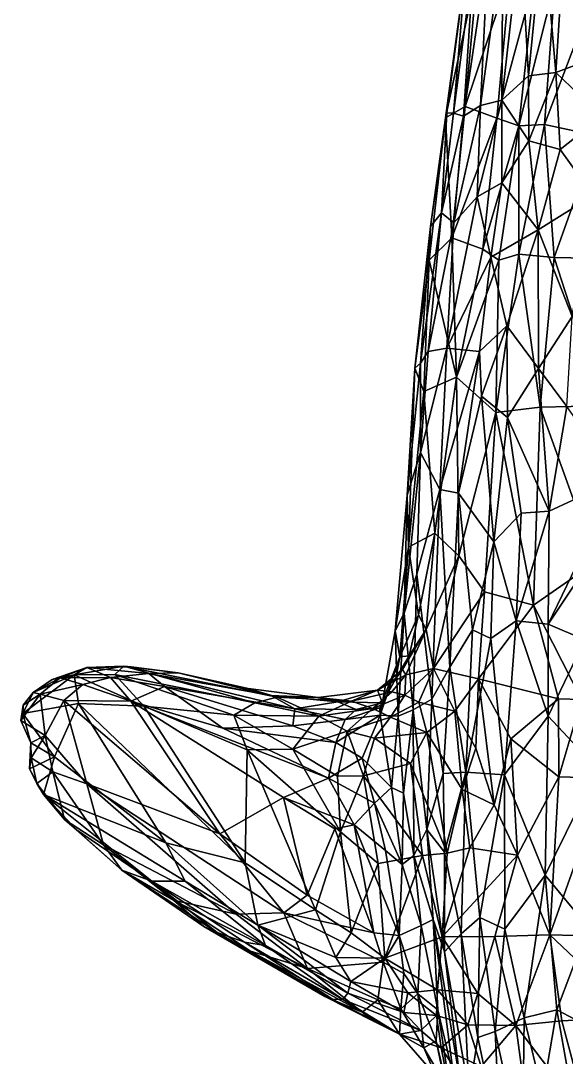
# Model space of a CAD drawing. Extents: x -2.24 to 2.24, y -3.24 to 6.35.
# Drawn here: x -2.24 to -0.472, y -1.257 to 2.1 of the extents above; entities that cross this region are included whole.
import ezdxf

# ---------------------------------------------------------------- set-up
doc = ezdxf.new("R2010")
doc.units = 0
doc.layers.add('ORCA$LWO', color=1, linetype='CONTINUOUS')

msp = doc.modelspace()

# ---------------------------------------------------------------- linework, layer by layer
at = {"layer": 'ORCA$LWO'}
for points in [[(-0.5056, 1.932, 0.8263), (-0.4744, 2.4284, 0.7435), (-0.5473, 2.4068, 0.648)], [(-0.5056, 1.932, 0.8263), (-0.3681, 1.9847, 0.9407), (-0.4744, 2.4284, 0.7435)], [(-0.3681, 1.9847, 0.9407), (-0.3463, 2.4472, 0.8432), (-0.4744, 2.4284, 0.7435)], [(-0.5951, 1.9221, 0.7019), (-0.5473, 2.4068, 0.648), (-0.6201, 2.381, 0.5382)], [(-0.5951, 1.9221, 0.7019), (-0.5056, 1.932, 0.8263), (-0.5473, 2.4068, 0.648)], [(-0.7501, 1.8259, 0.4535), (-0.6778, 2.3566, 0.4425), (-0.7256, 2.334, 0.3283)], [(-0.7501, 1.8259, 0.4535), (-0.6815, 1.8426, 0.5835), (-0.6778, 2.3566, 0.4425)], [(-0.6815, 1.8426, 0.5835), (-0.6201, 2.381, 0.5382), (-0.6778, 2.3566, 0.4425)], [(-0.6815, 1.8426, 0.5835), (-0.5951, 1.9221, 0.7019), (-0.6201, 2.381, 0.5382)], [(-0.805, 1.7906, 0.3069), (-0.7256, 2.334, 0.3283), (-0.7712, 2.312, 0.1791)], [(-0.805, 1.7906, 0.3069), (-0.7501, 1.8259, 0.4535), (-0.7256, 2.334, 0.3283)], [(-0.8641, 1.786, -0.1714), (-0.7954, 2.289, -0.1548), (-0.7585, 2.274, -0.2833)], [(-0.8641, 1.786, -0.1714), (-0.8596, 1.8019, 0.007), (-0.7954, 2.289, -0.1548)], [(-0.8596, 1.8019, 0.007), (-0.7959, 2.2969, 0.002), (-0.7954, 2.289, -0.1548)], [(-0.8596, 1.8019, 0.007), (-0.8379, 1.8012, 0.1647), (-0.7959, 2.2969, 0.002)], [(-0.8379, 1.8012, 0.1647), (-0.7712, 2.312, 0.1791), (-0.7959, 2.2969, 0.002)], [(-0.8379, 1.8012, 0.1647), (-0.805, 1.7906, 0.3069), (-0.7712, 2.312, 0.1791)], [(-0.7997, 1.8229, -0.3179), (-0.8641, 1.786, -0.1714), (-0.7585, 2.274, -0.2833)], [(-0.7997, 1.8229, -0.3179), (-0.7585, 2.274, -0.2833), (-0.6525, 2.2596, -0.4247)], [(-0.6967, 1.7841, -0.4506), (-0.7997, 1.8229, -0.3179), (-0.6525, 2.2596, -0.4247)], [(-0.6967, 1.7841, -0.4506), (-0.6525, 2.2596, -0.4247), (-0.5737, 2.2387, -0.5211)], [(-0.6259, 1.7599, -0.551), (-0.6967, 1.7841, -0.4506), (-0.5737, 2.2387, -0.5211)], [(-0.6259, 1.7599, -0.551), (-0.5737, 2.2387, -0.5211), (-0.508, 2.2274, -0.5916)], [(-0.5427, 1.7644, -0.6303), (-0.6259, 1.7599, -0.551), (-0.508, 2.2274, -0.5916)], [(-0.5427, 1.7644, -0.6303), (-0.508, 2.2274, -0.5916), (-0.3701, 2.2209, -0.6656)], [(-0.3705, 1.7274, -0.6972), (-0.5427, 1.7644, -0.6303), (-0.3701, 2.2209, -0.6656)], [(-0.3681, 1.9847, 0.9407), (-0.5056, 1.932, 0.8263), (-0.3573, 1.7896, 0.9823)], [(-0.5951, 1.9221, 0.7019), (-0.6815, 1.8426, 0.5835), (-0.5936, 1.7114, 0.751)], [(-0.5056, 1.932, 0.8263), (-0.5951, 1.9221, 0.7019), (-0.5936, 1.7114, 0.751)], [(-0.5936, 1.7114, 0.751), (-0.4915, 1.6829, 0.8838), (-0.5056, 1.932, 0.8263)], [(-0.5056, 1.932, 0.8263), (-0.4915, 1.6829, 0.8838), (-0.3573, 1.7896, 0.9823)], [(-0.8641, 1.786, -0.1714), (-0.7997, 1.8229, -0.3179), (-0.8427, 1.3965, -0.3339)], [(-0.7997, 1.8229, -0.3179), (-0.6967, 1.7841, -0.4506), (-0.8427, 1.3965, -0.3339)], [(-0.7501, 1.8259, 0.4535), (-0.805, 1.7906, 0.3069), (-0.8361, 1.4454, 0.3661)], [(-0.8361, 1.4454, 0.3661), (-0.7604, 1.5303, 0.5191), (-0.7501, 1.8259, 0.4535)], [(-0.7501, 1.8259, 0.4535), (-0.7604, 1.5303, 0.5191), (-0.6815, 1.8426, 0.5835)], [(-0.6815, 1.8426, 0.5835), (-0.7604, 1.5303, 0.5191), (-0.6813, 1.5753, 0.643)], [(-0.6813, 1.5753, 0.643), (-0.5936, 1.7114, 0.751), (-0.6815, 1.8426, 0.5835)], [(-0.9121, 1.4338, -0.0182), (-0.8641, 1.786, -0.1714), (-0.9161, 1.3247, -0.1846)], [(-0.8641, 1.786, -0.1714), (-0.8427, 1.3965, -0.3339), (-0.9161, 1.3247, -0.1846)], [(-0.8596, 1.8019, 0.007), (-0.8641, 1.786, -0.1714), (-0.9121, 1.4338, -0.0182)], [(-0.9121, 1.4338, -0.0182), (-0.876, 1.4775, 0.1738), (-0.8596, 1.8019, 0.007)], [(-0.8379, 1.8012, 0.1647), (-0.8596, 1.8019, 0.007), (-0.876, 1.4775, 0.1738)], [(-0.805, 1.7906, 0.3069), (-0.8379, 1.8012, 0.1647), (-0.876, 1.4775, 0.1738)], [(-0.805, 1.7906, 0.3069), (-0.876, 1.4775, 0.1738), (-0.8361, 1.4454, 0.3661)], [(-0.6967, 1.7841, -0.4506), (-0.7429, 1.3604, -0.4609), (-0.8427, 1.3965, -0.3339)], [(-0.6967, 1.7841, -0.4506), (-0.6259, 1.7599, -0.551), (-0.7429, 1.3604, -0.4609)], [(-0.3573, 1.7896, 0.9823), (-0.4915, 1.6829, 0.8838), (-0.3847, 1.5345, 0.9913)], [(-0.6908, 1.3247, -0.533), (-0.7429, 1.3604, -0.4609), (-0.6259, 1.7599, -0.551)], [(-0.6258, 1.3444, -0.6012), (-0.6908, 1.3247, -0.533), (-0.6259, 1.7599, -0.551)], [(-0.6259, 1.7599, -0.551), (-0.5427, 1.7644, -0.6303), (-0.6258, 1.3444, -0.6012)], [(-0.5117, 1.3328, -0.6732), (-0.6258, 1.3444, -0.6012), (-0.5427, 1.7644, -0.6303)], [(-0.3705, 1.7274, -0.6972), (-0.5117, 1.3328, -0.6732), (-0.5427, 1.7644, -0.6303)], [(-0.4029, 1.3315, -0.7083), (-0.5117, 1.3328, -0.6732), (-0.3705, 1.7274, -0.6972)], [(-0.5936, 1.7114, 0.751), (-0.6813, 1.5753, 0.643), (-0.5635, 1.4225, 0.8215)], [(-0.5635, 1.4225, 0.8215), (-0.4915, 1.6829, 0.8838), (-0.5936, 1.7114, 0.751)], [(-0.4915, 1.6829, 0.8838), (-0.5635, 1.4225, 0.8215), (-0.3847, 1.5345, 0.9913)], [(-0.7604, 1.5303, 0.5191), (-0.7163, 1.3344, 0.626), (-0.6813, 1.5753, 0.643)], [(-0.6813, 1.5753, 0.643), (-0.7163, 1.3344, 0.626), (-0.5635, 1.4225, 0.8215)], [(-0.7163, 1.3344, 0.626), (-0.7604, 1.5303, 0.5191), (-0.8591, 1.0393, 0.4086)], [(-0.7604, 1.5303, 0.5191), (-0.8361, 1.4454, 0.3661), (-0.8591, 1.0393, 0.4086)], [(-0.3847, 1.5345, 0.9913), (-0.5635, 1.4225, 0.8215), (-0.4529, 1.1419, 0.9686)], [(-0.9447, 0.9916, 0.1007), (-0.9201, 1.0285, 0.2404), (-0.876, 1.4775, 0.1738)], [(-0.876, 1.4775, 0.1738), (-0.9121, 1.4338, -0.0182), (-0.9447, 0.9916, 0.1007)], [(-0.9201, 1.0285, 0.2404), (-0.8361, 1.4454, 0.3661), (-0.876, 1.4775, 0.1738)], [(-0.9201, 1.0285, 0.2404), (-0.8591, 1.0393, 0.4086), (-0.8361, 1.4454, 0.3661)], [(-0.9121, 1.4338, -0.0182), (-0.9161, 1.3247, -0.1846), (-0.9628, 0.9745, -0.0634)], [(-0.9628, 0.9745, -0.0634), (-0.9447, 0.9916, 0.1007), (-0.9121, 1.4338, -0.0182)], [(-0.5635, 1.4225, 0.8215), (-0.7163, 1.3344, 0.626), (-0.6645, 1.1116, 0.7417)], [(-0.5635, 1.4225, 0.8215), (-0.6645, 1.1116, 0.7417), (-0.5626, 0.9737, 0.8875)], [(-0.4529, 1.1419, 0.9686), (-0.5635, 1.4225, 0.8215), (-0.5626, 0.9737, 0.8875)], [(-0.9161, 1.3247, -0.1846), (-0.8427, 1.3965, -0.3339), (-0.828, 0.9452, -0.3979)], [(-0.8427, 1.3965, -0.3339), (-0.7429, 1.3604, -0.4609), (-0.828, 0.9452, -0.3979)], [(-0.7429, 1.3604, -0.4609), (-0.6908, 1.3247, -0.533), (-0.828, 0.9452, -0.3979)], [(-0.5566, 0.8482, -0.6658), (-0.7004, 0.8316, -0.5582), (-0.6258, 1.3444, -0.6012)], [(-0.6908, 1.3247, -0.533), (-0.6258, 1.3444, -0.6012), (-0.7004, 0.8316, -0.5582)], [(-0.6258, 1.3444, -0.6012), (-0.5117, 1.3328, -0.6732), (-0.5566, 0.8482, -0.6658)], [(-0.9337, 0.8996, -0.2327), (-0.9628, 0.9745, -0.0634), (-0.9161, 1.3247, -0.1846)], [(-0.9161, 1.3247, -0.1846), (-0.828, 0.9452, -0.3979), (-0.9337, 0.8996, -0.2327)], [(-0.7163, 1.3344, 0.626), (-0.8591, 1.0393, 0.4086), (-0.7531, 1.0293, 0.6248)], [(-0.7004, 0.8316, -0.5582), (-0.828, 0.9452, -0.3979), (-0.6908, 1.3247, -0.533)], [(-0.6645, 1.1116, 0.7417), (-0.7163, 1.3344, 0.626), (-0.7531, 1.0293, 0.6248)], [(-0.5566, 0.8482, -0.6658), (-0.5117, 1.3328, -0.6732), (-0.3563, 0.8534, -0.7297)], [(-0.5117, 1.3328, -0.6732), (-0.4029, 1.3315, -0.7083), (-0.3563, 0.8534, -0.7297)], [(-0.4529, 1.1419, 0.9686), (-0.5626, 0.9737, 0.8875), (-0.4699, 0.8502, 0.9853)], [(-0.6645, 1.1116, 0.7417), (-0.7531, 1.0293, 0.6248), (-0.7474, 0.8838, 0.6701)], [(-0.7474, 0.8838, 0.6701), (-0.6627, 0.8149, 0.8057), (-0.6645, 1.1116, 0.7417)], [(-0.6627, 0.8149, 0.8057), (-0.5626, 0.9737, 0.8875), (-0.6645, 1.1116, 0.7417)], [(-0.9201, 1.0285, 0.2404), (-0.9447, 0.9916, 0.1007), (-0.9442, 0.7016, 0.2129)], [(-0.8591, 1.0393, 0.4086), (-0.9442, 0.7016, 0.2129), (-0.8821, 0.5818, 0.4333)], [(-0.8591, 1.0393, 0.4086), (-0.9201, 1.0285, 0.2404), (-0.9442, 0.7016, 0.2129)], [(-0.8591, 1.0393, 0.4086), (-0.8821, 0.5818, 0.4333), (-0.7531, 1.0293, 0.6248)], [(-0.8821, 0.5818, 0.4333), (-0.8219, 0.5695, 0.5709), (-0.7531, 1.0293, 0.6248)], [(-0.7531, 1.0293, 0.6248), (-0.8219, 0.5695, 0.5709), (-0.7474, 0.8838, 0.6701)], [(-0.9883, 0.5636, 0.0062), (-0.9442, 0.7016, 0.2129), (-0.9447, 0.9916, 0.1007)], [(-0.9447, 0.9916, 0.1007), (-0.9628, 0.9745, -0.0634), (-0.9883, 0.5636, 0.0062)], [(-0.9831, 0.3946, -0.2095), (-0.9883, 0.5636, 0.0062), (-0.9628, 0.9745, -0.0634)], [(-0.9628, 0.9745, -0.0634), (-0.9337, 0.8996, -0.2327), (-0.9831, 0.3946, -0.2095)], [(-0.5626, 0.9737, 0.8875), (-0.6627, 0.8149, 0.8057), (-0.5271, 0.5114, 0.9761)], [(-0.4699, 0.8502, 0.9853), (-0.5626, 0.9737, 0.8875), (-0.5271, 0.5114, 0.9761)], [(-0.9337, 0.8996, -0.2327), (-0.828, 0.9452, -0.3979), (-0.8982, 0.4407, -0.3614)], [(-0.8208, 0.3674, -0.4655), (-0.8982, 0.4407, -0.3614), (-0.828, 0.9452, -0.3979)], [(-0.828, 0.9452, -0.3979), (-0.7004, 0.8316, -0.5582), (-0.8208, 0.3674, -0.4655)], [(-0.9831, 0.3946, -0.2095), (-0.9337, 0.8996, -0.2327), (-0.8982, 0.4407, -0.3614)], [(-0.8219, 0.5695, 0.5709), (-0.707, 0.4125, 0.778), (-0.7474, 0.8838, 0.6701)], [(-0.707, 0.4125, 0.778), (-0.6627, 0.8149, 0.8057), (-0.7474, 0.8838, 0.6701)], [(-0.7004, 0.8316, -0.5582), (-0.5566, 0.8482, -0.6658), (-0.5788, 0.2073, -0.6663)], [(-0.5788, 0.2073, -0.6663), (-0.5566, 0.8482, -0.6658), (-0.3766, 0.3473, -0.7276)], [(-0.5566, 0.8482, -0.6658), (-0.3563, 0.8534, -0.7297), (-0.3766, 0.3473, -0.7276)], [(-0.4699, 0.8502, 0.9853), (-0.5271, 0.5114, 0.9761), (-0.3043, 0.6153, 1.1445)], [(-0.8208, 0.3674, -0.4655), (-0.7004, 0.8316, -0.5582), (-0.7367, 0.2505, -0.5726)], [(-0.7004, 0.8316, -0.5582), (-0.5788, 0.2073, -0.6663), (-0.7367, 0.2505, -0.5726)], [(-0.707, 0.4125, 0.778), (-0.6179, 0.5056, 0.8842), (-0.6627, 0.8149, 0.8057)], [(-0.6179, 0.5056, 0.8842), (-0.5271, 0.5114, 0.9761), (-0.6627, 0.8149, 0.8057)], [(-0.9442, 0.7016, 0.2129), (-0.9883, 0.5636, 0.0062), (-0.9977, 0.1813, 0.0643)], [(-0.9977, 0.1813, 0.0643), (-0.9562, 0.3075, 0.2451), (-0.9442, 0.7016, 0.2129)], [(-0.9442, 0.7016, 0.2129), (-0.9562, 0.3075, 0.2451), (-0.8821, 0.5818, 0.4333)], [(-0.3043, 0.6153, 1.1445), (-0.5271, 0.5114, 0.9761), (-0.5311, 0.1456, 0.969)], [(-0.3043, 0.6153, 1.1445), (-0.5311, 0.1456, 0.969), (-0.3075, 0.4805, 1.1487)], [(-0.8821, 0.5818, 0.4333), (-0.9562, 0.3075, 0.2451), (-0.9082, -0.0972, 0.3567)], [(-0.9082, -0.0972, 0.3567), (-0.8495, 0.0068, 0.5175), (-0.8821, 0.5818, 0.4333)], [(-0.8495, 0.0068, 0.5175), (-0.8219, 0.5695, 0.5709), (-0.8821, 0.5818, 0.4333)], [(-0.9883, 0.5636, 0.0062), (-0.9831, 0.3946, -0.2095), (-1.0262, 0.1238, -0.1444)], [(-0.9977, 0.1813, 0.0643), (-0.9883, 0.5636, 0.0062), (-1.0262, 0.1238, -0.1444)], [(-0.8495, 0.0068, 0.5175), (-0.7766, 0.1271, 0.6755), (-0.8219, 0.5695, 0.5709)], [(-0.7766, 0.1271, 0.6755), (-0.707, 0.4125, 0.778), (-0.8219, 0.5695, 0.5709)], [(-0.6179, 0.5056, 0.8842), (-0.707, 0.4125, 0.778), (-0.6349, 0.1562, 0.8706)], [(-0.5271, 0.5114, 0.9761), (-0.6179, 0.5056, 0.8842), (-0.6349, 0.1562, 0.8706)], [(-0.5271, 0.5114, 0.9761), (-0.6349, 0.1562, 0.8706), (-0.5311, 0.1456, 0.969)], [(-0.4122, 0.0949, 1.0536), (-0.3075, 0.4805, 1.1487), (-0.5311, 0.1456, 0.969)], [(-0.8982, 0.4407, -0.3614), (-0.9509, 0.1759, -0.3321), (-0.9831, 0.3946, -0.2095)], [(-0.9264, 0.1284, -0.4219), (-0.9509, 0.1759, -0.3321), (-0.8982, 0.4407, -0.3614)], [(-0.8208, 0.3674, -0.4655), (-0.9264, 0.1284, -0.4219), (-0.8982, 0.4407, -0.3614)], [(-0.7766, 0.1271, 0.6755), (-0.7164, 0.0988, 0.7663), (-0.707, 0.4125, 0.778)], [(-0.6349, 0.1562, 0.8706), (-0.707, 0.4125, 0.778), (-0.7164, 0.0988, 0.7663)], [(-0.9831, 0.3946, -0.2095), (-1.0111, 0.0395, -0.2998), (-1.0262, 0.1238, -0.1444)], [(-0.9509, 0.1759, -0.3321), (-1.0111, 0.0395, -0.2998), (-0.9831, 0.3946, -0.2095)], [(-0.9264, 0.1284, -0.4219), (-0.8208, 0.3674, -0.4655), (-0.9021, 0.0024, -0.588)], [(-0.8208, 0.3674, -0.4655), (-0.7367, 0.2505, -0.5726), (-0.9021, 0.0024, -0.588)], [(-0.3766, 0.3473, -0.7276), (-0.4229, -0.0979, -0.7516), (-0.5788, 0.2073, -0.6663)], [(-0.9688, -0.1319, 0.1318), (-0.9562, 0.3075, 0.2451), (-0.9977, 0.1813, 0.0643)], [(-0.9562, 0.3075, 0.2451), (-0.9688, -0.1319, 0.1318), (-0.9082, -0.0972, 0.3567)], [(-0.7367, 0.2505, -0.5726), (-0.7569, -0.0317, -0.6466), (-0.9021, 0.0024, -0.588)], [(-0.7569, -0.0317, -0.6466), (-0.7367, 0.2505, -0.5726), (-0.5788, 0.2073, -0.6663)], [(-0.5788, 0.2073, -0.6663), (-0.497, -0.0962, -0.7283), (-0.7569, -0.0317, -0.6466)], [(-0.4229, -0.0979, -0.7516), (-0.497, -0.0962, -0.7283), (-0.5788, 0.2073, -0.6663)], [(-1.0165, -0.1519, -0.1704), (-0.9977, 0.1813, 0.0643), (-1.0262, 0.1238, -0.1444)], [(-0.9977, 0.1813, 0.0643), (-1.0165, -0.1519, -0.1704), (-0.9688, -0.1319, 0.1318)], [(-1.0111, 0.0395, -0.2998), (-0.9509, 0.1759, -0.3321), (-0.9808, 0.0427, -0.3617)], [(-0.9808, 0.0427, -0.3617), (-0.9509, 0.1759, -0.3321), (-0.9264, 0.1284, -0.4219)], [(-0.6349, 0.1562, 0.8706), (-0.7164, 0.0988, 0.7663), (-0.6724, -0.3422, 0.7402)], [(-0.5306, -0.1527, 0.9146), (-0.6349, 0.1562, 0.8706), (-0.6724, -0.3422, 0.7402)], [(-0.5311, 0.1456, 0.969), (-0.6349, 0.1562, 0.8706), (-0.5306, -0.1527, 0.9146)], [(-0.4122, 0.0949, 1.0536), (-0.5311, 0.1456, 0.969), (-0.5306, -0.1527, 0.9146)], [(-1.0165, -0.1519, -0.1704), (-1.0262, 0.1238, -0.1444), (-1.0749, -0.1496, -0.2948)], [(-1.0749, -0.1496, -0.2948), (-1.0262, 0.1238, -0.1444), (-1.0111, 0.0395, -0.2998)], [(-0.9808, 0.0427, -0.3617), (-0.9264, 0.1284, -0.4219), (-1.0024, -0.0015, -0.4122)], [(-1.0024, -0.0015, -0.4122), (-0.9264, 0.1284, -0.4219), (-0.9918, -0.0182, -0.485)], [(-0.9021, 0.0024, -0.588), (-0.9918, -0.0182, -0.485), (-0.9264, 0.1284, -0.4219)], [(-0.7766, 0.1271, 0.6755), (-0.8495, 0.0068, 0.5175), (-0.7979, -0.3339, 0.5422)], [(-0.7164, 0.0988, 0.7663), (-0.7766, 0.1271, 0.6755), (-0.7979, -0.3339, 0.5422)], [(-0.7979, -0.3339, 0.5422), (-0.6724, -0.3422, 0.7402), (-0.7164, 0.0988, 0.7663)], [(-0.3709, -0.3228, 1.0088), (-0.4122, 0.0949, 1.0536), (-0.5306, -0.1527, 0.9146)], [(-1.0111, 0.0395, -0.2998), (-1.025, -0.0299, -0.3753), (-1.0759, -0.1257, -0.3541)], [(-1.0111, 0.0395, -0.2998), (-1.0759, -0.1257, -0.3541), (-1.0749, -0.1496, -0.2948)], [(-0.9808, 0.0427, -0.3617), (-1.0024, -0.0015, -0.4122), (-1.025, -0.0299, -0.3753)], [(-0.9808, 0.0427, -0.3617), (-1.025, -0.0299, -0.3753), (-1.0111, 0.0395, -0.2998)], [(-2.1128, -0.0283, -0.7675), (-2.0263, 0.0052, -0.7305), (-2.1378, -0.0337, -0.7998)], [(-2.1378, -0.0337, -0.7998), (-2.0263, 0.0052, -0.7305), (-2.0667, -0.0183, -0.7812)], [(-2.1128, -0.0283, -0.7675), (-1.9494, -0.0267, -0.6772), (-2.0263, 0.0052, -0.7305)], [(-2.0263, 0.0052, -0.7305), (-1.9065, 0.0093, -0.7116), (-2.0667, -0.0183, -0.7812)], [(-1.9065, 0.0093, -0.7116), (-1.9352, -0.0178, -0.7451), (-2.0667, -0.0183, -0.7812)], [(-1.9065, 0.0093, -0.7116), (-2.0263, 0.0052, -0.7305), (-1.8825, 0.0078, -0.6788)], [(-1.8825, 0.0078, -0.6788), (-2.0263, 0.0052, -0.7305), (-1.8253, -0.0143, -0.6411)], [(-1.9494, -0.0267, -0.6772), (-1.8253, -0.0143, -0.6411), (-2.0263, 0.0052, -0.7305)], [(-1.4817, -0.1096, -0.6529), (-1.9352, -0.0178, -0.7451), (-1.9065, 0.0093, -0.7116)], [(-1.8825, 0.0078, -0.6788), (-1.7301, -0.0123, -0.6471), (-1.9065, 0.0093, -0.7116)], [(-1.7301, -0.0123, -0.6471), (-1.4088, -0.0908, -0.599), (-1.9065, 0.0093, -0.7116)], [(-1.4088, -0.0908, -0.599), (-1.4817, -0.1096, -0.6529), (-1.9065, 0.0093, -0.7116)], [(-1.8253, -0.0143, -0.6411), (-1.7301, -0.0123, -0.6471), (-1.8825, 0.0078, -0.6788)], [(-0.9953, -0.0844, -0.5446), (-0.9021, 0.0024, -0.588), (-0.9505, -0.1073, -0.5871)], [(-0.9021, 0.0024, -0.588), (-0.9953, -0.0844, -0.5446), (-0.9918, -0.0182, -0.485)], [(-0.9505, -0.1073, -0.5871), (-0.9021, 0.0024, -0.588), (-0.8331, -0.1362, -0.6027)], [(-0.8708, -0.338, 0.3789), (-0.8495, 0.0068, 0.5175), (-0.9082, -0.0972, 0.3567)], [(-0.7569, -0.0317, -0.6466), (-0.8331, -0.1362, -0.6027), (-0.9021, 0.0024, -0.588)], [(-0.7979, -0.3339, 0.5422), (-0.8495, 0.0068, 0.5175), (-0.8708, -0.338, 0.3789)], [(-2.1996, -0.0758, -0.8425), (-2.0667, -0.0183, -0.7812), (-2.2332, -0.1437, -0.8913)], [(-2.0667, -0.0183, -0.7812), (-2.0529, -0.1117, -0.8213), (-2.2332, -0.1437, -0.8913)], [(-2.0667, -0.0183, -0.7812), (-2.1996, -0.0758, -0.8425), (-2.1378, -0.0337, -0.7998)], [(-2.1378, -0.0337, -0.7998), (-2.1996, -0.0758, -0.8425), (-2.1128, -0.0283, -0.7675)], [(-2.1775, -0.081, -0.8106), (-2.1128, -0.0283, -0.7675), (-2.1996, -0.0758, -0.8425)], [(-2.1128, -0.0283, -0.7675), (-2.1775, -0.081, -0.8106), (-2.0389, -0.0499, -0.7203)], [(-2.0389, -0.0499, -0.7203), (-1.9494, -0.0267, -0.6772), (-2.1128, -0.0283, -0.7675)], [(-1.9352, -0.0178, -0.7451), (-1.841, -0.1202, -0.7676), (-2.0667, -0.0183, -0.7812)], [(-1.841, -0.1202, -0.7676), (-2.0529, -0.1117, -0.8213), (-2.0667, -0.0183, -0.7812)], [(-2.0389, -0.0499, -0.7203), (-1.8829, -0.1032, -0.6555), (-1.9494, -0.0267, -0.6772)], [(-1.8253, -0.0143, -0.6411), (-1.9494, -0.0267, -0.6772), (-1.7739, -0.0567, -0.6125)], [(-1.8829, -0.1032, -0.6555), (-1.7739, -0.0567, -0.6125), (-1.9494, -0.0267, -0.6772)], [(-1.4817, -0.1096, -0.6529), (-1.5498, -0.1487, -0.6992), (-1.9352, -0.0178, -0.7451)], [(-1.9352, -0.0178, -0.7451), (-1.5498, -0.1487, -0.6992), (-1.841, -0.1202, -0.7676)], [(-1.4287, -0.0853, -0.547), (-1.7301, -0.0123, -0.6471), (-1.8253, -0.0143, -0.6411)], [(-1.4287, -0.0853, -0.547), (-1.8253, -0.0143, -0.6411), (-1.3514, -0.1284, -0.4949)], [(-1.7739, -0.0567, -0.6125), (-1.3514, -0.1284, -0.4949), (-1.8253, -0.0143, -0.6411)], [(-1.5026, -0.0626, -0.5942), (-1.7301, -0.0123, -0.6471), (-1.4287, -0.0853, -0.547)], [(-1.5026, -0.0626, -0.5942), (-1.4088, -0.0908, -0.599), (-1.7301, -0.0123, -0.6471)], [(-1.0024, -0.0015, -0.4122), (-1.0836, -0.0683, -0.4604), (-1.025, -0.0299, -0.3753)], [(-1.0024, -0.0015, -0.4122), (-0.9918, -0.0182, -0.485), (-1.0836, -0.0683, -0.4604)], [(-1.0373, -0.0732, -0.5052), (-1.0836, -0.0683, -0.4604), (-0.9918, -0.0182, -0.485)], [(-1.025, -0.0299, -0.3753), (-1.0836, -0.0683, -0.4604), (-1.0679, -0.1087, -0.3891)], [(-1.025, -0.0299, -0.3753), (-1.0679, -0.1087, -0.3891), (-1.0759, -0.1257, -0.3541)], [(-0.9953, -0.0844, -0.5446), (-1.0373, -0.0732, -0.5052), (-0.9918, -0.0182, -0.485)], [(-0.7569, -0.0317, -0.6466), (-0.7653, -0.2563, -0.6486), (-0.8331, -0.1362, -0.6027)], [(-0.7569, -0.0317, -0.6466), (-0.7061, -0.439, -0.7014), (-0.7653, -0.2563, -0.6486)], [(-0.497, -0.0962, -0.7283), (-0.6514, -0.2253, -0.7161), (-0.7569, -0.0317, -0.6466)], [(-0.7061, -0.439, -0.7014), (-0.7569, -0.0317, -0.6466), (-0.6514, -0.2253, -0.7161)], [(-2.1, -0.1017, -0.7657), (-2.0389, -0.0499, -0.7203), (-2.1775, -0.081, -0.8106)], [(-2.0389, -0.0499, -0.7203), (-2.1, -0.1017, -0.7657), (-1.8829, -0.1032, -0.6555)], [(-1.7739, -0.0567, -0.6125), (-1.8829, -0.1032, -0.6555), (-1.5848, -0.1914, -0.5485)], [(-1.3514, -0.1284, -0.4949), (-1.7739, -0.0567, -0.6125), (-1.3588, -0.1837, -0.4704)], [(-1.5848, -0.1914, -0.5485), (-1.3588, -0.1837, -0.4704), (-1.7739, -0.0567, -0.6125)], [(-1.4287, -0.0853, -0.547), (-1.2758, -0.0914, -0.5304), (-1.5026, -0.0626, -0.5942)], [(-1.2758, -0.0914, -0.5304), (-1.4088, -0.0908, -0.599), (-1.5026, -0.0626, -0.5942)], [(-2.1775, -0.081, -0.8106), (-2.2403, -0.1668, -0.8935), (-2.161, -0.215, -0.8525)], [(-2.2319, -0.1164, -0.8701), (-2.2403, -0.1668, -0.8935), (-2.1775, -0.081, -0.8106)], [(-2.2319, -0.1164, -0.8701), (-2.1996, -0.0758, -0.8425), (-2.2332, -0.1437, -0.8913)], [(-2.2319, -0.1164, -0.8701), (-2.1775, -0.081, -0.8106), (-2.1996, -0.0758, -0.8425)], [(-2.1775, -0.081, -0.8106), (-2.161, -0.215, -0.8525), (-2.1, -0.1017, -0.7657)], [(-1.2741, -0.1526, -0.6157), (-1.4817, -0.1096, -0.6529), (-1.4088, -0.0908, -0.599)], [(-1.3514, -0.1284, -0.4949), (-1.2123, -0.1063, -0.48), (-1.4287, -0.0853, -0.547)], [(-1.4287, -0.0853, -0.547), (-1.2123, -0.1063, -0.48), (-1.2758, -0.0914, -0.5304)], [(-1.2758, -0.0914, -0.5304), (-1.1682, -0.1038, -0.5358), (-1.4088, -0.0908, -0.599)], [(-1.1682, -0.1038, -0.5358), (-1.2741, -0.1526, -0.6157), (-1.4088, -0.0908, -0.599)], [(-1.2123, -0.1063, -0.48), (-1.0836, -0.0683, -0.4604), (-1.2758, -0.0914, -0.5304)], [(-1.0836, -0.0683, -0.4604), (-1.1682, -0.1038, -0.5358), (-1.2758, -0.0914, -0.5304)], [(-1.0836, -0.0683, -0.4604), (-1.2123, -0.1063, -0.48), (-1.0679, -0.1087, -0.3891)], [(-1.0373, -0.0732, -0.5052), (-1.1682, -0.1038, -0.5358), (-1.0836, -0.0683, -0.4604)], [(-1.0373, -0.0732, -0.5052), (-1.0993, -0.1271, -0.5592), (-1.1682, -0.1038, -0.5358)], [(-0.9953, -0.0844, -0.5446), (-1.0993, -0.1271, -0.5592), (-1.0373, -0.0732, -0.5052)], [(-0.9953, -0.0844, -0.5446), (-1.0417, -0.1553, -0.5895), (-1.0993, -0.1271, -0.5592)], [(-0.9505, -0.1073, -0.5871), (-1.0417, -0.1553, -0.5895), (-0.9953, -0.0844, -0.5446)], [(-0.9082, -0.0972, 0.3567), (-0.9688, -0.1319, 0.1318), (-0.9239, -0.5199, 0.1277)], [(-0.8708, -0.338, 0.3789), (-0.9082, -0.0972, 0.3567), (-0.9239, -0.5199, 0.1277)], [(-0.497, -0.0962, -0.7283), (-0.4968, -0.3486, -0.7428), (-0.6514, -0.2253, -0.7161)], [(-0.4968, -0.3486, -0.7428), (-0.497, -0.0962, -0.7283), (-0.4229, -0.0979, -0.7516)], [(-0.345, -0.353, -0.7894), (-0.4968, -0.3486, -0.7428), (-0.4229, -0.0979, -0.7516)], [(-2.2332, -0.1437, -0.8913), (-2.2403, -0.1668, -0.8935), (-2.2319, -0.1164, -0.8701)], [(-2.0529, -0.1117, -0.8213), (-2.1311, -0.2835, -0.9001), (-2.2332, -0.1437, -0.8913)], [(-2.1, -0.1017, -0.7657), (-2.161, -0.215, -0.8525), (-2.0262, -0.3718, -0.8214)], [(-2.0529, -0.1117, -0.8213), (-1.7699, -0.5629, -0.8628), (-2.1311, -0.2835, -0.9001)], [(-1.5949, -0.5333, -0.6389), (-2.1, -0.1017, -0.7657), (-2.0262, -0.3718, -0.8214)], [(-1.8829, -0.1032, -0.6555), (-2.1, -0.1017, -0.7657), (-1.5949, -0.5333, -0.6389)], [(-2.0529, -0.1117, -0.8213), (-1.5131, -0.6271, -0.801), (-1.7699, -0.5629, -0.8628)], [(-1.841, -0.1202, -0.7676), (-1.5131, -0.6271, -0.801), (-2.0529, -0.1117, -0.8213)], [(-1.5848, -0.1914, -0.5485), (-1.8829, -0.1032, -0.6555), (-1.2429, -0.3529, -0.4114)], [(-1.3887, -0.4161, -0.4959), (-1.2429, -0.3529, -0.4114), (-1.8829, -0.1032, -0.6555)], [(-1.5949, -0.5333, -0.6389), (-1.3887, -0.4161, -0.4959), (-1.8829, -0.1032, -0.6555)], [(-1.5498, -0.1487, -0.6992), (-1.5067, -0.2615, -0.73), (-1.841, -0.1202, -0.7676)], [(-1.841, -0.1202, -0.7676), (-1.5067, -0.2615, -0.73), (-1.5131, -0.6271, -0.801)], [(-1.4817, -0.1096, -0.6529), (-1.2741, -0.1526, -0.6157), (-1.5498, -0.1487, -0.6992)], [(-1.1888, -0.1631, -0.4022), (-1.3514, -0.1284, -0.4949), (-1.3588, -0.1837, -0.4704)], [(-1.2123, -0.1063, -0.48), (-1.3514, -0.1284, -0.4949), (-1.1533, -0.1307, -0.4251)], [(-1.1533, -0.1307, -0.4251), (-1.3514, -0.1284, -0.4949), (-1.1888, -0.1631, -0.4022)], [(-1.0993, -0.1271, -0.5592), (-1.2741, -0.1526, -0.6157), (-1.1682, -0.1038, -0.5358)], [(-1.0993, -0.1271, -0.5592), (-1.1827, -0.2007, -0.6266), (-1.2741, -0.1526, -0.6157)], [(-1.0679, -0.1087, -0.3891), (-1.2123, -0.1063, -0.48), (-1.1533, -0.1307, -0.4251)], [(-1.0759, -0.1257, -0.3541), (-1.1533, -0.1307, -0.4251), (-1.1888, -0.1631, -0.4022)], [(-1.0759, -0.1257, -0.3541), (-1.1888, -0.1631, -0.4022), (-1.0749, -0.1496, -0.2948)], [(-1.0993, -0.1271, -0.5592), (-1.0417, -0.1553, -0.5895), (-1.1827, -0.2007, -0.6266)], [(-1.0679, -0.1087, -0.3891), (-1.1533, -0.1307, -0.4251), (-1.0759, -0.1257, -0.3541)], [(-0.9505, -0.1073, -0.5871), (-0.924, -0.2048, -0.5947), (-1.0417, -0.1553, -0.5895)], [(-1.0165, -0.1519, -0.1704), (-1, -0.4014, -0.1658), (-0.9688, -0.1319, 0.1318)], [(-0.9688, -0.1319, 0.1318), (-1, -0.4014, -0.1658), (-0.9665, -0.6038, -0.1274)], [(-0.9688, -0.1319, 0.1318), (-0.9665, -0.6038, -0.1274), (-0.9239, -0.5199, 0.1277)], [(-0.8331, -0.1362, -0.6027), (-0.924, -0.2048, -0.5947), (-0.9505, -0.1073, -0.5871)], [(-2.2332, -0.1437, -0.8913), (-2.2072, -0.2385, -0.9053), (-2.2403, -0.1668, -0.8935)], [(-2.2403, -0.1668, -0.8935), (-2.2072, -0.2385, -0.9053), (-2.161, -0.215, -0.8525)], [(-2.2332, -0.1437, -0.8913), (-2.1311, -0.2835, -0.9001), (-2.2072, -0.2385, -0.9053)], [(-1.3588, -0.2595, -0.6946), (-1.5067, -0.2615, -0.73), (-1.5498, -0.1487, -0.6992)], [(-1.2741, -0.1526, -0.6157), (-1.3588, -0.2595, -0.6946), (-1.5498, -0.1487, -0.6992)], [(-1.1827, -0.2007, -0.6266), (-1.3588, -0.2595, -0.6946), (-1.2741, -0.1526, -0.6157)], [(-1.2195, -0.2379, -0.3986), (-1.1888, -0.1631, -0.4022), (-1.3588, -0.1837, -0.4704)], [(-1.0749, -0.1496, -0.2948), (-1.1888, -0.1631, -0.4022), (-1.2195, -0.2379, -0.3986)], [(-1.0749, -0.1496, -0.2948), (-1.2195, -0.2379, -0.3986), (-1.1335, -0.2879, -0.3434)], [(-1.0417, -0.1553, -0.5895), (-1.0933, -0.2237, -0.6261), (-1.1827, -0.2007, -0.6266)], [(-1.0749, -0.1496, -0.2948), (-1.1335, -0.2879, -0.3434), (-1.0391, -0.3837, -0.2445)], [(-0.924, -0.2048, -0.5947), (-1.0933, -0.2237, -0.6261), (-1.0417, -0.1553, -0.5895)], [(-1.0749, -0.1496, -0.2948), (-1.0391, -0.3837, -0.2445), (-1.0165, -0.1519, -0.1704)], [(-1.0165, -0.1519, -0.1704), (-1.0391, -0.3837, -0.2445), (-1, -0.4014, -0.1658)], [(-0.8094, -0.39, -0.6459), (-0.924, -0.2048, -0.5947), (-0.8331, -0.1362, -0.6027)], [(-0.7653, -0.2563, -0.6486), (-0.8094, -0.39, -0.6459), (-0.8331, -0.1362, -0.6027)], [(-0.6724, -0.3422, 0.7402), (-0.5404, -0.6671, 0.8421), (-0.5306, -0.1527, 0.9146)], [(-0.5306, -0.1527, 0.9146), (-0.5404, -0.6671, 0.8421), (-0.3709, -0.3228, 1.0088)], [(-1.3588, -0.1837, -0.4704), (-1.5848, -0.1914, -0.5485), (-1.2195, -0.2379, -0.3986)], [(-1.2195, -0.2379, -0.3986), (-1.5848, -0.1914, -0.5485), (-1.2429, -0.3529, -0.4114)], [(-1.1827, -0.2007, -0.6266), (-1.2132, -0.3465, -0.6889), (-1.3588, -0.2595, -0.6946)], [(-1.1827, -0.2007, -0.6266), (-1.1297, -0.3459, -0.6746), (-1.2132, -0.3465, -0.6889)], [(-1.0933, -0.2237, -0.6261), (-1.1297, -0.3459, -0.6746), (-1.1827, -0.2007, -0.6266)], [(-2.2065, -0.2872, -0.9145), (-2.161, -0.215, -0.8525), (-2.2072, -0.2385, -0.9053)], [(-2.2065, -0.2872, -0.9145), (-2.1363, -0.3327, -0.8766), (-2.161, -0.215, -0.8525)], [(-2.1363, -0.3327, -0.8766), (-2.0262, -0.3718, -0.8214), (-2.161, -0.215, -0.8525)], [(-0.9767, -0.3056, -0.617), (-1.1297, -0.3459, -0.6746), (-1.0933, -0.2237, -0.6261)], [(-1.0933, -0.2237, -0.6261), (-0.924, -0.2048, -0.5947), (-0.9767, -0.3056, -0.617)], [(-0.9767, -0.3056, -0.617), (-0.924, -0.2048, -0.5947), (-0.8578, -0.5957, -0.6567)], [(-0.924, -0.2048, -0.5947), (-0.8094, -0.39, -0.6459), (-0.8578, -0.5957, -0.6567)], [(-0.6304, -0.6022, -0.7405), (-0.7061, -0.439, -0.7014), (-0.6514, -0.2253, -0.7161)], [(-0.6514, -0.2253, -0.7161), (-0.4968, -0.3486, -0.7428), (-0.6304, -0.6022, -0.7405)], [(-2.2119, -0.3228, -0.9429), (-2.2072, -0.2385, -0.9053), (-2.1311, -0.2835, -0.9001)], [(-2.2065, -0.2872, -0.9145), (-2.2072, -0.2385, -0.9053), (-2.2119, -0.3228, -0.9429)], [(-1.5067, -0.2615, -0.73), (-1.2852, -0.7797, -0.7571), (-1.5131, -0.6271, -0.801)], [(-1.3588, -0.2595, -0.6946), (-1.2036, -0.5274, -0.7173), (-1.5067, -0.2615, -0.73)], [(-1.2036, -0.5274, -0.7173), (-1.2852, -0.7797, -0.7571), (-1.5067, -0.2615, -0.73)], [(-1.2132, -0.3465, -0.6889), (-1.2036, -0.5274, -0.7173), (-1.3588, -0.2595, -0.6946)], [(-1.1335, -0.2879, -0.3434), (-1.2195, -0.2379, -0.3986), (-1.2429, -0.3529, -0.4114)], [(-0.7061, -0.439, -0.7014), (-0.8094, -0.39, -0.6459), (-0.7653, -0.2563, -0.6486)], [(-2.1667, -0.4061, -0.9527), (-2.2119, -0.3228, -0.9429), (-2.1311, -0.2835, -0.9001)], [(-2.188, -0.3701, -0.9359), (-2.2065, -0.2872, -0.9145), (-2.2119, -0.3228, -0.9429)], [(-2.188, -0.3701, -0.9359), (-2.1363, -0.3327, -0.8766), (-2.2065, -0.2872, -0.9145)], [(-2.1667, -0.4061, -0.9527), (-2.1311, -0.2835, -0.9001), (-1.7699, -0.5629, -0.8628)], [(-1.1335, -0.2879, -0.3434), (-1.2429, -0.3529, -0.4114), (-1.0939, -0.4341, -0.3052)], [(-1.0391, -0.3837, -0.2445), (-1.1335, -0.2879, -0.3434), (-1.0939, -0.4341, -0.3052)], [(-2.188, -0.3701, -0.9359), (-2.2119, -0.3228, -0.9429), (-2.1667, -0.4061, -0.9527)], [(-2.0985, -0.4873, -0.9304), (-2.1363, -0.3327, -0.8766), (-2.188, -0.3701, -0.9359)], [(-2.0985, -0.4873, -0.9304), (-1.9719, -0.5688, -0.8775), (-2.1363, -0.3327, -0.8766)], [(-1.9719, -0.5688, -0.8775), (-2.0262, -0.3718, -0.8214), (-2.1363, -0.3327, -0.8766)], [(-0.9767, -0.3056, -0.617), (-0.9383, -0.6032, -0.6529), (-1.1297, -0.3459, -0.6746)], [(-0.8578, -0.5957, -0.6567), (-0.9383, -0.6032, -0.6529), (-0.9767, -0.3056, -0.617)], [(-0.7979, -0.3339, 0.5422), (-0.8708, -0.338, 0.3789), (-0.8665, -0.5925, 0.3339)], [(-0.7979, -0.3339, 0.5422), (-0.8665, -0.5925, 0.3339), (-0.8129, -0.8577, 0.3972)], [(-0.7528, -0.8044, 0.559), (-0.7979, -0.3339, 0.5422), (-0.8129, -0.8577, 0.3972)], [(-0.6724, -0.3422, 0.7402), (-0.7979, -0.3339, 0.5422), (-0.7528, -0.8044, 0.559)], [(-0.3709, -0.3228, 1.0088), (-0.5404, -0.6671, 0.8421), (-0.4014, -0.836, 0.9343)], [(-1.2429, -0.3529, -0.4114), (-1.3887, -0.4161, -0.4959), (-1.1596, -0.504, -0.3644)], [(-1.0939, -0.4341, -0.3052), (-1.2429, -0.3529, -0.4114), (-1.1596, -0.504, -0.3644)], [(-1.2132, -0.3465, -0.6889), (-1.1297, -0.3459, -0.6746), (-1.2036, -0.5274, -0.7173)], [(-1.1297, -0.3459, -0.6746), (-1.0817, -0.6292, -0.7093), (-1.2036, -0.5274, -0.7173)], [(-0.9383, -0.6032, -0.6529), (-1.0817, -0.6292, -0.7093), (-1.1297, -0.3459, -0.6746)], [(-0.8708, -0.338, 0.3789), (-0.9239, -0.5199, 0.1277), (-0.8665, -0.5925, 0.3339)], [(-0.6717, -0.8417, 0.685), (-0.6724, -0.3422, 0.7402), (-0.7528, -0.8044, 0.559)], [(-0.6724, -0.3422, 0.7402), (-0.6717, -0.8417, 0.685), (-0.5404, -0.6671, 0.8421)], [(-0.5251, -0.861, -0.747), (-0.6304, -0.6022, -0.7405), (-0.4968, -0.3486, -0.7428)], [(-0.4968, -0.3486, -0.7428), (-0.345, -0.353, -0.7894), (-0.5251, -0.861, -0.747)], [(-0.5251, -0.861, -0.747), (-0.345, -0.353, -0.7894), (-0.2014, -0.8691, -0.8081)], [(-2.1667, -0.4061, -0.9527), (-2.0985, -0.4873, -0.9304), (-2.188, -0.3701, -0.9359)], [(-1.5422, -0.7934, -0.6916), (-2.0262, -0.3718, -0.8214), (-1.9719, -0.5688, -0.8775)], [(-1.388, -0.7898, -0.5778), (-1.5949, -0.5333, -0.6389), (-2.0262, -0.3718, -0.8214)], [(-1.388, -0.7898, -0.5778), (-2.0262, -0.3718, -0.8214), (-1.5422, -0.7934, -0.6916)], [(-1.0391, -0.3837, -0.2445), (-1.0939, -0.4341, -0.3052), (-1.0044, -0.6325, -0.221)], [(-1.0044, -0.6325, -0.221), (-1, -0.4014, -0.1658), (-1.0391, -0.3837, -0.2445)], [(-1.0044, -0.6325, -0.221), (-0.9665, -0.6038, -0.1274), (-1, -0.4014, -0.1658)], [(-0.8578, -0.5957, -0.6567), (-0.8094, -0.39, -0.6459), (-0.7843, -0.5793, -0.6773)], [(-0.7843, -0.5793, -0.6773), (-0.8094, -0.39, -0.6459), (-0.7061, -0.439, -0.7014)], [(-2.0985, -0.4873, -0.9304), (-2.1667, -0.4061, -0.9527), (-2.0598, -0.5202, -0.9416)], [(-2.1667, -0.4061, -0.9527), (-1.8152, -0.6867, -0.8952), (-2.0598, -0.5202, -0.9416)], [(-1.8152, -0.6867, -0.8952), (-2.1667, -0.4061, -0.9527), (-1.7077, -0.6868, -0.8682)], [(-1.7077, -0.6868, -0.8682), (-2.1667, -0.4061, -0.9527), (-1.7699, -0.5629, -0.8628)], [(-1.3887, -0.4161, -0.4959), (-1.5949, -0.5333, -0.6389), (-1.3114, -0.7322, -0.5082)], [(-1.1596, -0.504, -0.3644), (-1.3887, -0.4161, -0.4959), (-1.222, -0.5169, -0.413)], [(-1.3114, -0.7322, -0.5082), (-1.222, -0.5169, -0.413), (-1.3887, -0.4161, -0.4959)], [(-1.0939, -0.4341, -0.3052), (-1.1596, -0.504, -0.3644), (-1.0584, -0.5872, -0.2824)], [(-1.0044, -0.6325, -0.221), (-1.0939, -0.4341, -0.3052), (-1.0584, -0.5872, -0.2824)], [(-0.7061, -0.439, -0.7014), (-0.6304, -0.6022, -0.7405), (-0.7843, -0.5793, -0.6773)], [(-1.9719, -0.5688, -0.8775), (-2.0985, -0.4873, -0.9304), (-1.9121, -0.6515, -0.9039)], [(-1.9121, -0.6515, -0.9039), (-2.0985, -0.4873, -0.9304), (-2.0598, -0.5202, -0.9416)], [(-1.9121, -0.6515, -0.9039), (-2.0598, -0.5202, -0.9416), (-1.8152, -0.6867, -0.8952)], [(-1.388, -0.7898, -0.5778), (-1.3114, -0.7322, -0.5082), (-1.5949, -0.5333, -0.6389)], [(-1.0956, -0.8537, -0.369), (-1.222, -0.5169, -0.413), (-1.3114, -0.7322, -0.5082)], [(-1.2036, -0.5274, -0.7173), (-1.1694, -0.854, -0.7315), (-1.2852, -0.7797, -0.7571)], [(-1.1596, -0.504, -0.3644), (-1.222, -0.5169, -0.413), (-1.0956, -0.8537, -0.369)], [(-1.0817, -0.6292, -0.7093), (-1.1694, -0.854, -0.7315), (-1.2036, -0.5274, -0.7173)], [(-1.0584, -0.5872, -0.2824), (-1.1596, -0.504, -0.3644), (-1.0133, -0.8626, -0.304)], [(-1.0133, -0.8626, -0.304), (-1.1596, -0.504, -0.3644), (-1.0956, -0.8537, -0.369)], [(-0.9665, -0.6038, -0.1274), (-0.9033, -0.8111, -0.0193), (-0.9239, -0.5199, 0.1277)], [(-0.9033, -0.8111, -0.0193), (-0.867, -0.9155, 0.2017), (-0.9239, -0.5199, 0.1277)], [(-0.867, -0.9155, 0.2017), (-0.8665, -0.5925, 0.3339), (-0.9239, -0.5199, 0.1277)], [(-1.7447, -0.7478, -0.8195), (-1.5422, -0.7934, -0.6916), (-1.9719, -0.5688, -0.8775)], [(-1.9121, -0.6515, -0.9039), (-1.7447, -0.7478, -0.8195), (-1.9719, -0.5688, -0.8775)], [(-1.7699, -0.5629, -0.8628), (-1.472, -0.829, -0.8099), (-1.7077, -0.6868, -0.8682)], [(-1.472, -0.829, -0.8099), (-1.7699, -0.5629, -0.8628), (-1.5131, -0.6271, -0.801)], [(-1.0817, -0.6292, -0.7093), (-0.9383, -0.6032, -0.6529), (-1.0601, -0.9357, -0.7162)], [(-0.9383, -0.6032, -0.6529), (-0.8748, -0.8671, -0.6415), (-1.0601, -0.9357, -0.7162)], [(-1.0044, -0.6325, -0.221), (-1.0584, -0.5872, -0.2824), (-1.0133, -0.8626, -0.304)], [(-1.0044, -0.6325, -0.221), (-0.9426, -0.8305, -0.1867), (-0.9665, -0.6038, -0.1274)], [(-0.9426, -0.8305, -0.1867), (-0.9033, -0.8111, -0.0193), (-0.9665, -0.6038, -0.1274)], [(-0.8748, -0.8671, -0.6415), (-0.9383, -0.6032, -0.6529), (-0.8578, -0.5957, -0.6567)], [(-0.6304, -0.6022, -0.7405), (-0.8748, -0.8671, -0.6415), (-0.7843, -0.5793, -0.6773)], [(-0.8578, -0.5957, -0.6567), (-0.7843, -0.5793, -0.6773), (-0.8748, -0.8671, -0.6415)], [(-0.6304, -0.6022, -0.7405), (-0.704, -0.8655, -0.6936), (-0.8748, -0.8671, -0.6415)], [(-0.8129, -0.8577, 0.3972), (-0.8665, -0.5925, 0.3339), (-0.867, -0.9155, 0.2017)], [(-0.6304, -0.6022, -0.7405), (-0.5251, -0.861, -0.747), (-0.704, -0.8655, -0.6936)], [(-1.2852, -0.7797, -0.7571), (-1.472, -0.829, -0.8099), (-1.5131, -0.6271, -0.801)], [(-1.0601, -0.9357, -0.7162), (-1.1694, -0.854, -0.7315), (-1.0817, -0.6292, -0.7093)], [(-1.0133, -0.8626, -0.304), (-0.9426, -0.8305, -0.1867), (-1.0044, -0.6325, -0.221)], [(-1.9121, -0.6515, -0.9039), (-1.647, -0.8335, -0.8163), (-1.7447, -0.7478, -0.8195)], [(-1.647, -0.8335, -0.8163), (-1.9121, -0.6515, -0.9039), (-1.6033, -0.8534, -0.8201)], [(-1.8152, -0.6867, -0.8952), (-1.6033, -0.8534, -0.8201), (-1.9121, -0.6515, -0.9039)], [(-0.6717, -0.8417, 0.685), (-0.6088, -1.1291, 0.7316), (-0.5404, -0.6671, 0.8421)], [(-0.5024, -1.104, 0.8375), (-0.5404, -0.6671, 0.8421), (-0.6088, -1.1291, 0.7316)], [(-0.5404, -0.6671, 0.8421), (-0.5024, -1.104, 0.8375), (-0.4014, -0.836, 0.9343)], [(-1.8152, -0.6867, -0.8952), (-1.5145, -0.8847, -0.8063), (-1.6033, -0.8534, -0.8201)], [(-1.5145, -0.8847, -0.8063), (-1.8152, -0.6867, -0.8952), (-1.4468, -0.8956, -0.7947)], [(-1.7077, -0.6868, -0.8682), (-1.4468, -0.8956, -0.7947), (-1.8152, -0.6867, -0.8952)], [(-1.7077, -0.6868, -0.8682), (-1.472, -0.829, -0.8099), (-1.4468, -0.8956, -0.7947)], [(-1.388, -0.7898, -0.5778), (-1.0956, -0.8537, -0.369), (-1.3114, -0.7322, -0.5082)], [(-1.3109, -0.97, -0.5994), (-1.5422, -0.7934, -0.6916), (-1.7447, -0.7478, -0.8195)], [(-1.3109, -0.97, -0.5994), (-1.7447, -0.7478, -0.8195), (-1.4956, -0.9134, -0.7334)], [(-1.647, -0.8335, -0.8163), (-1.4956, -0.9134, -0.7334), (-1.7447, -0.7478, -0.8195)], [(-1.3109, -0.97, -0.5994), (-1.388, -0.7898, -0.5778), (-1.5422, -0.7934, -0.6916)], [(-1.2186, -0.9336, -0.7382), (-1.472, -0.829, -0.8099), (-1.2852, -0.7797, -0.7571)], [(-1.0652, -0.949, -0.3825), (-1.388, -0.7898, -0.5778), (-1.3109, -0.97, -0.5994)], [(-1.0652, -0.949, -0.3825), (-1.0956, -0.8537, -0.369), (-1.388, -0.7898, -0.5778)], [(-1.2852, -0.7797, -0.7571), (-1.1694, -0.854, -0.7315), (-1.2186, -0.9336, -0.7382)], [(-0.7528, -0.8044, 0.559), (-0.8129, -0.8577, 0.3972), (-0.7589, -1.1929, 0.4697)], [(-0.7023, -1.1741, 0.5997), (-0.7528, -0.8044, 0.559), (-0.7589, -1.1929, 0.4697)], [(-0.7023, -1.1741, 0.5997), (-0.6717, -0.8417, 0.685), (-0.7528, -0.8044, 0.559)], [(-1.6033, -0.8534, -0.8201), (-1.2548, -1.0603, -0.6499), (-1.647, -0.8335, -0.8163)], [(-1.647, -0.8335, -0.8163), (-1.2548, -1.0603, -0.6499), (-1.4956, -0.9134, -0.7334)], [(-1.2186, -0.9336, -0.7382), (-1.1699, -1.0116, -0.7172), (-1.472, -0.829, -0.8099)], [(-1.472, -0.829, -0.8099), (-1.1699, -1.0116, -0.7172), (-1.1804, -1.0494, -0.7029)], [(-1.472, -0.829, -0.8099), (-1.1804, -1.0494, -0.7029), (-1.4468, -0.8956, -0.7947)], [(-0.9537, -1.0513, -0.3115), (-0.9426, -0.8305, -0.1867), (-1.0133, -0.8626, -0.304)], [(-0.9537, -1.0513, -0.3115), (-0.8887, -1.1032, -0.1939), (-0.9426, -0.8305, -0.1867)], [(-0.8887, -1.1032, -0.1939), (-0.9033, -0.8111, -0.0193), (-0.9426, -0.8305, -0.1867)], [(-0.9033, -0.8111, -0.0193), (-0.8887, -1.1032, -0.1939), (-0.8363, -1.3236, -0.0515)], [(-0.8146, -1.3441, 0.1235), (-0.867, -0.9155, 0.2017), (-0.9033, -0.8111, -0.0193)], [(-0.8146, -1.3441, 0.1235), (-0.9033, -0.8111, -0.0193), (-0.8363, -1.3236, -0.0515)], [(-0.5024, -1.104, 0.8375), (-0.4227, -1.1454, 0.8897), (-0.4014, -0.836, 0.9343)], [(-1.2548, -1.0603, -0.6499), (-1.6033, -0.8534, -0.8201), (-1.2302, -1.0686, -0.6703)], [(-1.5145, -0.8847, -0.8063), (-1.2302, -1.0686, -0.6703), (-1.6033, -0.8534, -0.8201)], [(-1.1694, -0.854, -0.7315), (-1.0601, -0.9357, -0.7162), (-1.2186, -0.9336, -0.7382)], [(-1.0133, -0.8626, -0.304), (-1.0956, -0.8537, -0.369), (-1.0652, -0.949, -0.3825)], [(-1.0133, -0.8626, -0.304), (-1.0652, -0.949, -0.3825), (-0.9987, -0.986, -0.3405)], [(-0.8893, -1.0385, -0.6126), (-1.0601, -0.9357, -0.7162), (-0.8748, -0.8671, -0.6415)], [(-0.9537, -1.0513, -0.3115), (-1.0133, -0.8626, -0.304), (-0.9987, -0.986, -0.3405)], [(-0.8893, -1.0385, -0.6126), (-0.8748, -0.8671, -0.6415), (-0.759, -1.0501, -0.65)], [(-0.8748, -0.8671, -0.6415), (-0.704, -0.8655, -0.6936), (-0.759, -1.0501, -0.65)], [(-0.7864, -1.3735, 0.3225), (-0.8129, -0.8577, 0.3972), (-0.867, -0.9155, 0.2017)], [(-0.7589, -1.1929, 0.4697), (-0.8129, -0.8577, 0.3972), (-0.7864, -1.3735, 0.3225)], [(-0.6353, -1.1544, -0.6693), (-0.759, -1.0501, -0.65), (-0.704, -0.8655, -0.6936)], [(-0.704, -0.8655, -0.6936), (-0.5251, -0.861, -0.747), (-0.6353, -1.1544, -0.6693)], [(-0.7023, -1.1741, 0.5997), (-0.6088, -1.1291, 0.7316), (-0.6717, -0.8417, 0.685)], [(-0.6353, -1.1544, -0.6693), (-0.5251, -0.861, -0.747), (-0.4864, -1.1387, -0.7217)], [(-0.2014, -0.8691, -0.8081), (-0.2445, -1.1266, -0.7651), (-0.5251, -0.861, -0.747)], [(-0.4864, -1.1387, -0.7217), (-0.5251, -0.861, -0.747), (-0.2445, -1.1266, -0.7651)], [(-1.4468, -0.8956, -0.7947), (-1.1964, -1.0698, -0.6848), (-1.5145, -0.8847, -0.8063)], [(-1.5145, -0.8847, -0.8063), (-1.1964, -1.0698, -0.6848), (-1.2302, -1.0686, -0.6703)], [(-1.1964, -1.0698, -0.6848), (-1.4468, -0.8956, -0.7947), (-1.1804, -1.0494, -0.7029)], [(-1.1339, -1.1109, -0.5536), (-1.3109, -0.97, -0.5994), (-1.4956, -0.9134, -0.7334)], [(-1.2548, -1.0603, -0.6499), (-1.1339, -1.1109, -0.5536), (-1.4956, -0.9134, -0.7334)], [(-1.1699, -1.0116, -0.7172), (-1.2186, -0.9336, -0.7382), (-1.0601, -0.9357, -0.7162)], [(-1.0601, -0.9357, -0.7162), (-0.9861, -1.0486, -0.6144), (-1.1699, -1.0116, -0.7172)], [(-0.8893, -1.0385, -0.6126), (-0.9861, -1.0486, -0.6144), (-1.0601, -0.9357, -0.7162)], [(-0.7864, -1.3735, 0.3225), (-0.867, -0.9155, 0.2017), (-0.8146, -1.3441, 0.1235)], [(-1.0832, -1.0708, -0.4695), (-1.0652, -0.949, -0.3825), (-1.3109, -0.97, -0.5994)], [(-1.0832, -1.0708, -0.4695), (-1.3109, -0.97, -0.5994), (-1.1339, -1.1109, -0.5536)], [(-1.0088, -1.1008, -0.4161), (-1.0652, -0.949, -0.3825), (-1.0832, -1.0708, -0.4695)], [(-0.9987, -0.986, -0.3405), (-1.0652, -0.949, -0.3825), (-1.0088, -1.1008, -0.4161)], [(-0.9537, -1.0513, -0.3115), (-0.9987, -0.986, -0.3405), (-1.0088, -1.1008, -0.4161)], [(-1.1699, -1.0116, -0.7172), (-0.9982, -1.1121, -0.5935), (-1.1804, -1.0494, -0.7029)], [(-1.1699, -1.0116, -0.7172), (-0.9861, -1.0486, -0.6144), (-0.9982, -1.1121, -0.5935)], [(-0.8931, -1.1223, -0.5935), (-0.9861, -1.0486, -0.6144), (-0.8893, -1.0385, -0.6126)], [(-0.8893, -1.0385, -0.6126), (-0.7909, -1.152, -0.6126), (-0.8931, -1.1223, -0.5935)], [(-0.8893, -1.0385, -0.6126), (-0.759, -1.0501, -0.65), (-0.7909, -1.152, -0.6126)], [(-1.2302, -1.0686, -0.6703), (-1.0945, -1.1408, -0.5776), (-1.2548, -1.0603, -0.6499)], [(-1.2548, -1.0603, -0.6499), (-1.0945, -1.1408, -0.5776), (-1.1339, -1.1109, -0.5536)], [(-1.1964, -1.0698, -0.6848), (-1.0126, -1.1821, -0.5091), (-1.2302, -1.0686, -0.6703)], [(-1.0945, -1.1408, -0.5776), (-1.2302, -1.0686, -0.6703), (-1.0126, -1.1821, -0.5091)], [(-1.1804, -1.0494, -0.7029), (-0.9435, -1.1705, -0.5621), (-1.1964, -1.0698, -0.6848)], [(-1.1964, -1.0698, -0.6848), (-0.9435, -1.1705, -0.5621), (-1.0126, -1.1821, -0.5091)], [(-0.9435, -1.1705, -0.5621), (-1.1804, -1.0494, -0.7029), (-0.9982, -1.1121, -0.5935)], [(-1.0126, -1.1821, -0.5091), (-1.0832, -1.0708, -0.4695), (-1.1339, -1.1109, -0.5536)], [(-1.0088, -1.1008, -0.4161), (-1.0832, -1.0708, -0.4695), (-1.0126, -1.1821, -0.5091)], [(-1.0088, -1.1008, -0.4161), (-0.9334, -1.2266, -0.3776), (-0.9537, -1.0513, -0.3115)], [(-0.9861, -1.0486, -0.6144), (-0.8931, -1.1223, -0.5935), (-0.9982, -1.1121, -0.5935)], [(-0.9334, -1.2266, -0.3776), (-0.8934, -1.2035, -0.2747), (-0.9537, -1.0513, -0.3115)], [(-0.8934, -1.2035, -0.2747), (-0.8887, -1.1032, -0.1939), (-0.9537, -1.0513, -0.3115)], [(-0.759, -1.0501, -0.65), (-0.6353, -1.1544, -0.6693), (-0.7909, -1.152, -0.6126)], [(-1.0126, -1.1821, -0.5091), (-0.9334, -1.2266, -0.3776), (-1.0088, -1.1008, -0.4161)], [(-0.8934, -1.2035, -0.2747), (-0.8323, -1.4706, -0.2303), (-0.8887, -1.1032, -0.1939)], [(-0.8887, -1.1032, -0.1939), (-0.8323, -1.4706, -0.2303), (-0.8363, -1.3236, -0.0515)], [(-0.6088, -1.1291, 0.7316), (-0.5495, -1.3751, 0.7676), (-0.5024, -1.104, 0.8375)], [(-0.5024, -1.104, 0.8375), (-0.5495, -1.3751, 0.7676), (-0.4489, -1.4054, 0.8446)], [(-0.5024, -1.104, 0.8375), (-0.4489, -1.4054, 0.8446), (-0.4227, -1.1454, 0.8897)], [(-1.0945, -1.1408, -0.5776), (-1.0126, -1.1821, -0.5091), (-1.1339, -1.1109, -0.5536)], [(-0.9435, -1.1705, -0.5621), (-0.9982, -1.1121, -0.5935), (-0.8931, -1.1223, -0.5935)], [(-0.8931, -1.1223, -0.5935), (-0.8772, -1.2269, -0.5438), (-0.9435, -1.1705, -0.5621)], [(-0.7909, -1.152, -0.6126), (-0.8772, -1.2269, -0.5438), (-0.8931, -1.1223, -0.5935)], [(-0.7023, -1.1741, 0.5997), (-0.6142, -1.5811, 0.6518), (-0.6088, -1.1291, 0.7316)], [(-0.4864, -1.1387, -0.7217), (-0.3996, -1.4644, -0.6896), (-0.6353, -1.1544, -0.6693)], [(-0.5495, -1.3751, 0.7676), (-0.6088, -1.1291, 0.7316), (-0.6142, -1.5811, 0.6518)], [(-0.2445, -1.1266, -0.7651), (-0.3996, -1.4644, -0.6896), (-0.4864, -1.1387, -0.7217)], [(-0.9435, -1.1705, -0.5621), (-0.8772, -1.2269, -0.5438), (-1.0126, -1.1821, -0.5091)], [(-0.7909, -1.152, -0.6126), (-0.7477, -1.2874, -0.5892), (-0.8772, -1.2269, -0.5438)], [(-0.6353, -1.1544, -0.6693), (-0.7477, -1.2874, -0.5892), (-0.7909, -1.152, -0.6126)], [(-0.7589, -1.1929, 0.4697), (-0.6853, -1.5396, 0.5405), (-0.7023, -1.1741, 0.5997)], [(-0.7477, -1.2874, -0.5892), (-0.6353, -1.1544, -0.6693), (-0.5861, -1.5199, -0.6037)], [(-0.7023, -1.1741, 0.5997), (-0.6853, -1.5396, 0.5405), (-0.6142, -1.5811, 0.6518)], [(-0.6353, -1.1544, -0.6693), (-0.3996, -1.4644, -0.6896), (-0.5861, -1.5199, -0.6037)], [(-0.8772, -1.2269, -0.5438), (-0.8497, -1.3686, -0.4543), (-1.0126, -1.1821, -0.5091)], [(-1.0126, -1.1821, -0.5091), (-0.8497, -1.3686, -0.4543), (-0.9334, -1.2266, -0.3776)], [(-0.9334, -1.2266, -0.3776), (-0.8479, -1.4274, -0.3394), (-0.8934, -1.2035, -0.2747)], [(-0.8934, -1.2035, -0.2747), (-0.8479, -1.4274, -0.3394), (-0.8323, -1.4706, -0.2303)], [(-0.7589, -1.1929, 0.4697), (-0.7864, -1.3735, 0.3225), (-0.6853, -1.5396, 0.5405)], [(-0.9334, -1.2266, -0.3776), (-0.8497, -1.3686, -0.4543), (-0.8479, -1.4274, -0.3394)], [(-0.8062, -1.333, -0.5247), (-0.8497, -1.3686, -0.4543), (-0.8772, -1.2269, -0.5438)], [(-0.7477, -1.2874, -0.5892), (-0.8062, -1.333, -0.5247), (-0.8772, -1.2269, -0.5438)]]:
    msp.add_3dface(points, dxfattribs=at)

doc.saveas('drawing.dxf')
